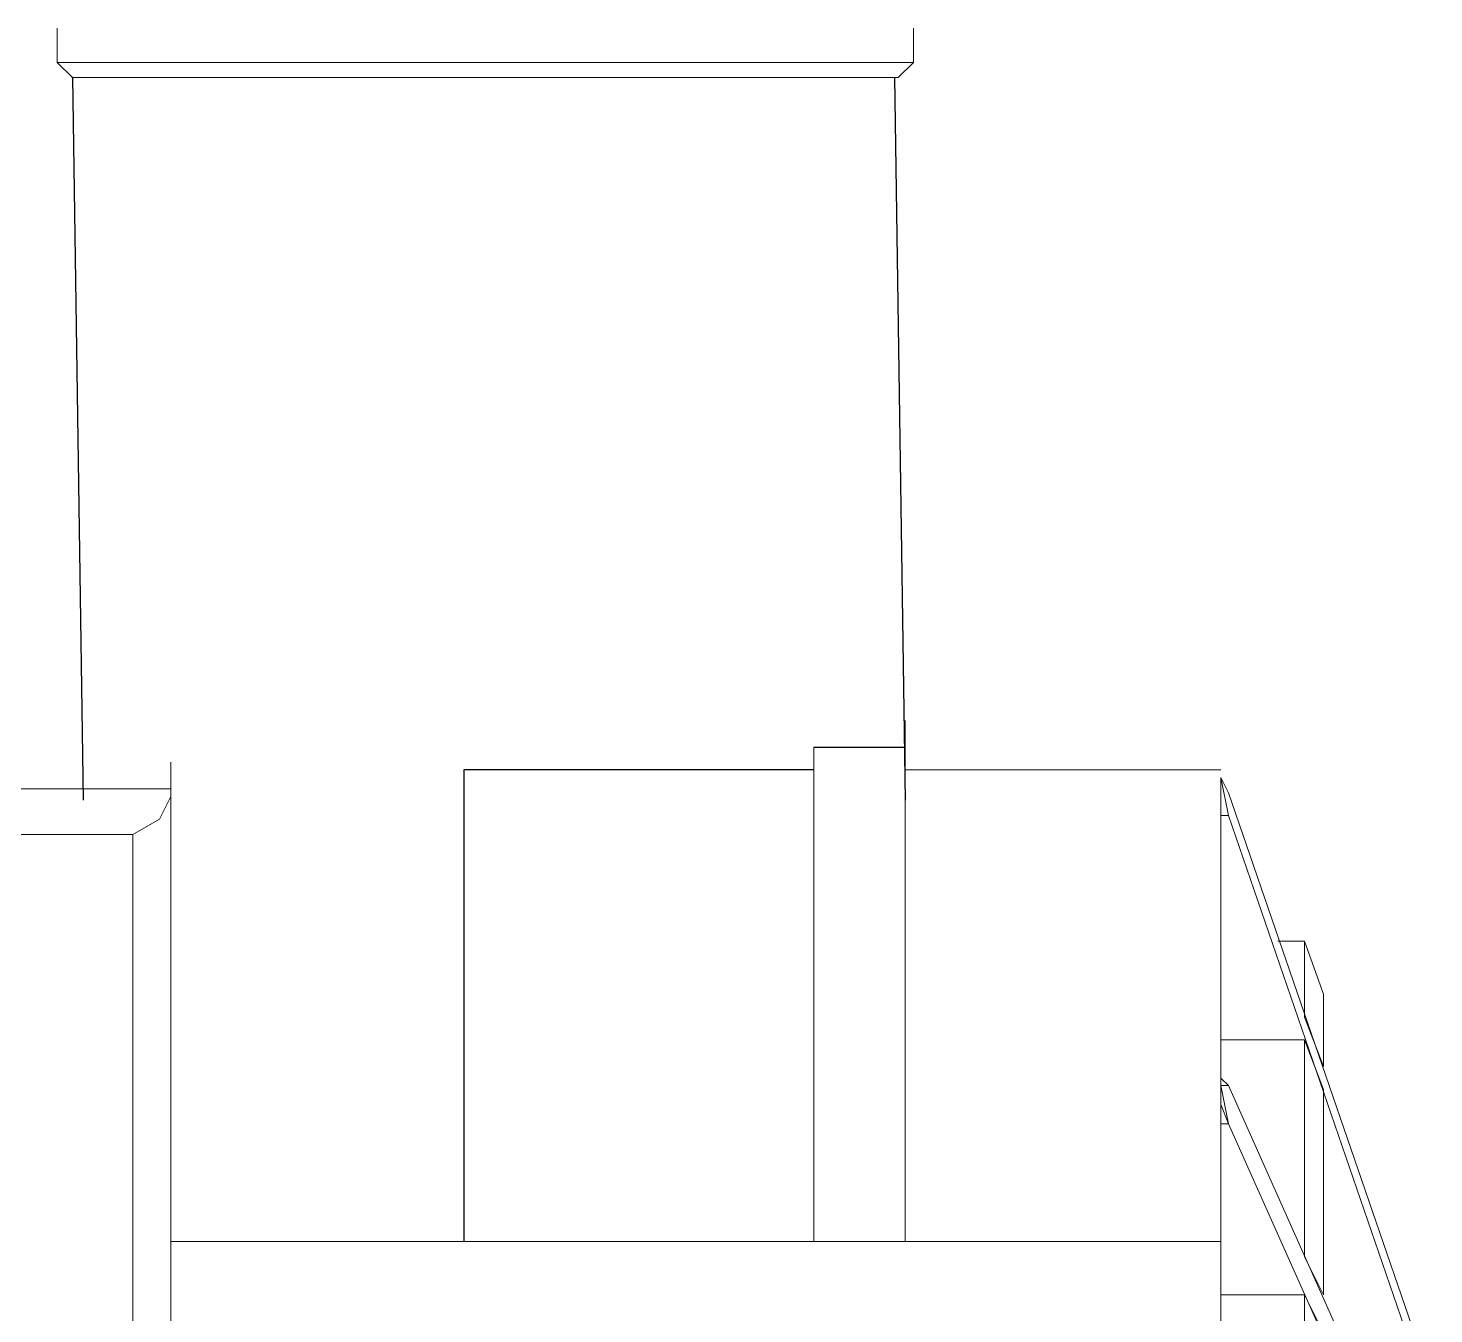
# Model space of a CAD drawing. Header units: inches. Extents: x 13 to 12015, y 11 to 4983.
# Drawn here: x 3737.4 to 3801, y 3887 to 3945.2 of the extents above; entities that cross this region are included whole.
import ezdxf

# ---------------------------------------------------------------- set-up
doc = ezdxf.new("R2010")
doc.units = ezdxf.units.IN
doc.header["$MEASUREMENT"] = 0
doc.layers.add('PDF _Геометрия', color=7, linetype='Continuous')

msp = doc.modelspace()

# ---------------------------------------------------------------- linework, layer by layer
for p, q in [((3739.3812, 3942.9188), (3739.86265, 3910.22136)), ((3776.5662, 3942.9188), (3777.04766, 3910.22136)), ((3772.91701, 3912.631), (3777.01218, 3912.631)), ((3772.91701, 3911.59825), (3757.08219, 3911.59825)), ((3757.08219, 3911.59825), (3757.08219, 3890.25573))]:
    msp.add_line(p, q)
at = {"layer": 'PDF _Геометрия', "lineweight": 9}
for points in [[(3738.6925, 3943.60738), (3739.55327, 3943.60738), (3741.2748, 3943.60738), (3743.68495, 3943.60738), (3746.61155, 3943.60738), (3750.22678, 3943.60738), (3754.01415, 3943.60738), (3757.97368, 3943.60738), (3754.01415, 3943.60738), (3750.22678, 3943.60738), (3746.61155, 3943.60738), (3743.68495, 3943.60738), (3741.2748, 3943.60738), (3739.55327, 3943.60738), (3738.6925, 3943.60738), (3738.6925, 3945.15676)], [(3777.42701, 3945.15679), (3777.42701, 3943.60741)], [(3739.38108, 3942.9188), (3738.69247, 3943.60741)], [(3777.42701, 3943.60738), (3776.7384, 3942.91877)], [(3742.47989, 3942.9188), (3742.47989, 3942.9188)], [(3766.23715, 3942.9188), (3766.4093, 3942.9188)], [(3777.04766, 3913.83586), (3777.04766, 3913.14739), (3777.04766, 3912.63104)], [(3777.04766, 3890.25573), (3777.04766, 3897.14041), (3777.04766, 3904.88568), (3777.04766, 3911.42613), (3777.04766, 3913.83577)], [(3743.82919, 3888.87881), (3743.82919, 3889.91151), (3743.82919, 3896.27984), (3743.82919, 3902.13182), (3743.82919, 3907.46745), (3743.82919, 3911.94249), (3743.82919, 3907.46745), (3743.82919, 3902.13182), (3743.82919, 3896.27984), (3743.82919, 3889.91151), (3743.82919, 3888.87881), (3743.82919, 3889.05093)], [(3800.97203, 3882.51051), (3791.67771, 3909.53289), (3791.33348, 3911.25406), (3791.67771, 3910.56559), (3791.33348, 3911.25406)], [(3791.33349, 3899.37803), (3791.33349, 3909.53293), (3791.33349, 3910.56563), (3791.33349, 3911.2541)], [(3791.33349, 3911.25403), (3791.33349, 3911.25403)], [(3791.33349, 3911.25403), (3791.33349, 3911.25403)], [(3743.82919, 3910.7377), (3743.82919, 3910.39347), (3743.82919, 3910.7377), (3664.48324, 3910.7377)], [(3743.82919, 3910.39346), (3743.82919, 3909.70499), (3743.82919, 3908.15594), (3743.82919, 3905.57418), (3743.82919, 3902.13184), (3743.82919, 3897.82892), (3743.82919, 3892.83752), (3743.82919, 3887.15766), (3743.82919, 3885.09226), (3743.82919, 3884.40379), (3743.82919, 3882.68262), (3743.82919, 3880.10086)], [(3800.972, 3883.54326), (3791.67768, 3910.56564)], [(3791.67771, 3910.56559), (3800.97203, 3883.54322)], [(3800.97203, 3882.51056), (3791.67771, 3909.53293), (3791.33348, 3909.53293)], [(3791.33349, 3909.53293), (3791.67772, 3909.53293)], [(3791.33349, 3909.53289), (3791.33349, 3899.37798), (3791.33349, 3897.65681), (3791.33349, 3897.31258)], [(3743.82919, 3905.57422), (3743.82919, 3908.15598)], [(3757.08219, 3902.47607), (3757.08219, 3907.12323)], [(3795.11996, 3903.85304), (3793.91514, 3903.85304), (3795.11996, 3903.85304), (3795.11996, 3902.82033), (3795.11996, 3900.4107)], [(3795.12009, 3900.4107), (3795.12009, 3902.82033), (3795.12009, 3903.85304), (3795.98067, 3901.4434), (3795.12009, 3903.85304), (3795.98067, 3901.4434), (3795.12009, 3903.85304)], [(3795.98064, 3898.17314), (3795.12005, 3900.41066)], [(3795.12009, 3900.41075), (3795.98067, 3898.17323)], [(3791.33349, 3897.65681), (3791.33349, 3899.37798)], [(3743.82919, 3897.82892), (3743.82919, 3892.83752), (3743.82919, 3887.15766), (3743.82919, 3885.09226), (3742.45226, 3885.09226)], [(3791.67771, 3897.31259), (3791.33348, 3897.31259), (3791.67771, 3895.59142), (3800.97203, 3874.76526)], [(3791.33349, 3897.65681), (3791.33349, 3897.65681)], [(3800.97204, 3876.48643), (3791.67772, 3897.31259), (3791.33349, 3897.31259), (3791.33349, 3896.45201), (3791.67772, 3895.59142)], [(3791.33349, 3887.84614), (3791.33349, 3895.59141), (3791.33349, 3896.45199), (3791.33349, 3897.31258)], [(3800.972, 3876.4864), (3791.67768, 3897.31256)], [(3800.97203, 3874.76524), (3791.67771, 3895.59141), (3791.33348, 3895.59141)], [(3791.33349, 3895.59141), (3791.67772, 3895.59141)], [(3791.33349, 3895.59139), (3791.33349, 3887.84613), (3791.33349, 3885.09226), (3791.33349, 3887.84613)], [(3743.82919, 3886.46926), (3743.82919, 3888.53467), (3743.82919, 3889.73949), (3743.82919, 3890.25584), (3743.82919, 3890.08372), (3743.82919, 3889.05102), (3743.82919, 3890.08372), (3743.82919, 3890.25584), (3743.82919, 3889.73949), (3743.82919, 3888.36255), (3743.82919, 3886.46926)], [(3791.33349, 3890.25573), (3743.82919, 3890.25573)], [(3791.33349, 3886.64133), (3791.33349, 3888.53462), (3791.33349, 3889.91155), (3791.33349, 3890.25579), (3791.33349, 3890.08367), (3791.33349, 3888.87885), (3791.33349, 3888.53462), (3791.33349, 3889.73944), (3791.33349, 3888.53462), (3791.33349, 3888.87885), (3791.33349, 3889.91155), (3791.33349, 3890.25579), (3791.33349, 3889.91155), (3791.33349, 3888.53462), (3791.33349, 3886.46921)], [(3743.82919, 3888.70674), (3743.82919, 3889.05098)], [(3795.98064, 3887.84619), (3795.12005, 3889.56736)], [(3795.12009, 3889.56729), (3795.98067, 3887.84612)], [(3791.33349, 3887.84619), (3795.12006, 3887.84619), (3791.33349, 3887.84619), (3791.33349, 3888.01831)], [(3791.33349, 3888.0183), (3791.33349, 3887.84618)]]:
    msp.add_lwpolyline(points, dxfattribs=at)
for points in [[(3777.42711, 3943.60738), (3776.56634, 3943.60738), (3774.8448, 3943.60738), (3772.43466, 3943.60738), (3769.50805, 3943.60738), (3765.89283, 3943.60738), (3762.10545, 3943.60738), (3757.97377, 3943.60738), (3762.10545, 3943.60738), (3765.89283, 3943.60738), (3769.50805, 3943.60738), (3772.43466, 3943.60738), (3774.8448, 3943.60738), (3776.56634, 3943.60738)], [(3741.9635, 3942.9188), (3740.41412, 3942.9188), (3739.55336, 3942.9188), (3739.3812, 3942.9188), (3739.55336, 3942.9188), (3740.41412, 3942.9188), (3741.9635, 3942.9188), (3744.2015, 3942.9188), (3747.12811, 3942.9188), (3750.39902, 3942.9188), (3754.1864, 3942.9188), (3757.97377, 3942.9188), (3754.01424, 3942.9188), (3750.22687, 3942.9188), (3747.12811, 3942.9188), (3744.37365, 3942.9188), (3741.9635, 3942.9188), (3740.41412, 3942.9188), (3739.55336, 3942.9188), (3740.41412, 3942.9188)], [(3757.97364, 3942.9188), (3761.93317, 3942.9188), (3765.54839, 3942.9188), (3768.99146, 3942.9188), (3771.91806, 3942.9188), (3774.15606, 3942.9188), (3775.70544, 3942.9188), (3776.5662, 3942.9188), (3776.73836, 3942.9188), (3776.5662, 3942.9188), (3775.70544, 3942.9188), (3774.15606, 3942.9188), (3775.70544, 3942.9188), (3776.5662, 3942.9188), (3775.70544, 3942.9188), (3774.15606, 3942.9188), (3771.74591, 3942.9188), (3768.99146, 3942.9188), (3765.89269, 3942.9188), (3762.10532, 3942.9188)], [(3777.04766, 3890.25582), (3777.04766, 3896.1078), (3777.04766, 3902.82037), (3777.04766, 3908.67235), (3777.04766, 3913.83586), (3777.04766, 3908.67235), (3777.04766, 3902.82037), (3777.04766, 3895.93568)], [(3772.91701, 3890.25578), (3772.91701, 3895.76353), (3772.91701, 3902.13186), (3772.91701, 3907.81172), (3772.91701, 3912.631), (3772.91701, 3907.81172), (3772.91701, 3902.13186), (3772.91701, 3895.76353)], [(3777.04766, 3890.25578), (3777.04766, 3895.76353), (3777.04766, 3902.13186), (3777.04766, 3907.81172), (3777.04766, 3912.631), (3777.04766, 3907.81172), (3777.04766, 3902.13186), (3777.04766, 3895.76353)], [(3791.33337, 3911.59825), (3777.04766, 3911.59825)], [(3666.03236, 3908.67238), (3742.10809, 3908.67238), (3742.10809, 3907.98391), (3742.10809, 3906.43486), (3742.10809, 3903.8531), (3742.10809, 3900.41076), (3742.10809, 3896.27995), (3742.10809, 3891.46068), (3742.10809, 3885.78081), (3742.10809, 3884.23176), (3742.10809, 3885.78081), (3742.10809, 3891.46068), (3742.10809, 3896.27995), (3742.10809, 3900.41076), (3742.10809, 3903.8531), (3742.10809, 3906.43486), (3742.10809, 3907.98391), (3742.10809, 3908.67238), (3743.31291, 3909.36085), (3743.82926, 3910.39355), (3743.31291, 3909.36085), (3742.10809, 3908.67238)], [(3795.98064, 3898.17319), (3795.98064, 3900.58282), (3795.98064, 3901.44341), (3795.12005, 3903.85305), (3795.98064, 3901.44341), (3795.98064, 3900.58282)], [(3795.12006, 3899.378), (3791.33349, 3899.378)], [(3795.98067, 3897.14048), (3795.12009, 3899.378), (3795.12009, 3895.07507), (3795.12009, 3889.56733), (3795.12009, 3895.07507), (3795.12009, 3899.378)], [(3791.67771, 3897.31259), (3791.33348, 3897.65683), (3791.33348, 3897.31259)], [(3795.98064, 3887.84616), (3795.98064, 3893.18179), (3795.98064, 3897.14048), (3795.98064, 3893.18179)], [(3795.98067, 3886.12502), (3795.12009, 3887.84619), (3795.12009, 3884.74808), (3795.12009, 3887.84619)]]:
    msp.add_lwpolyline(points, close=True, dxfattribs=at)

doc.saveas('drawing.dxf')
